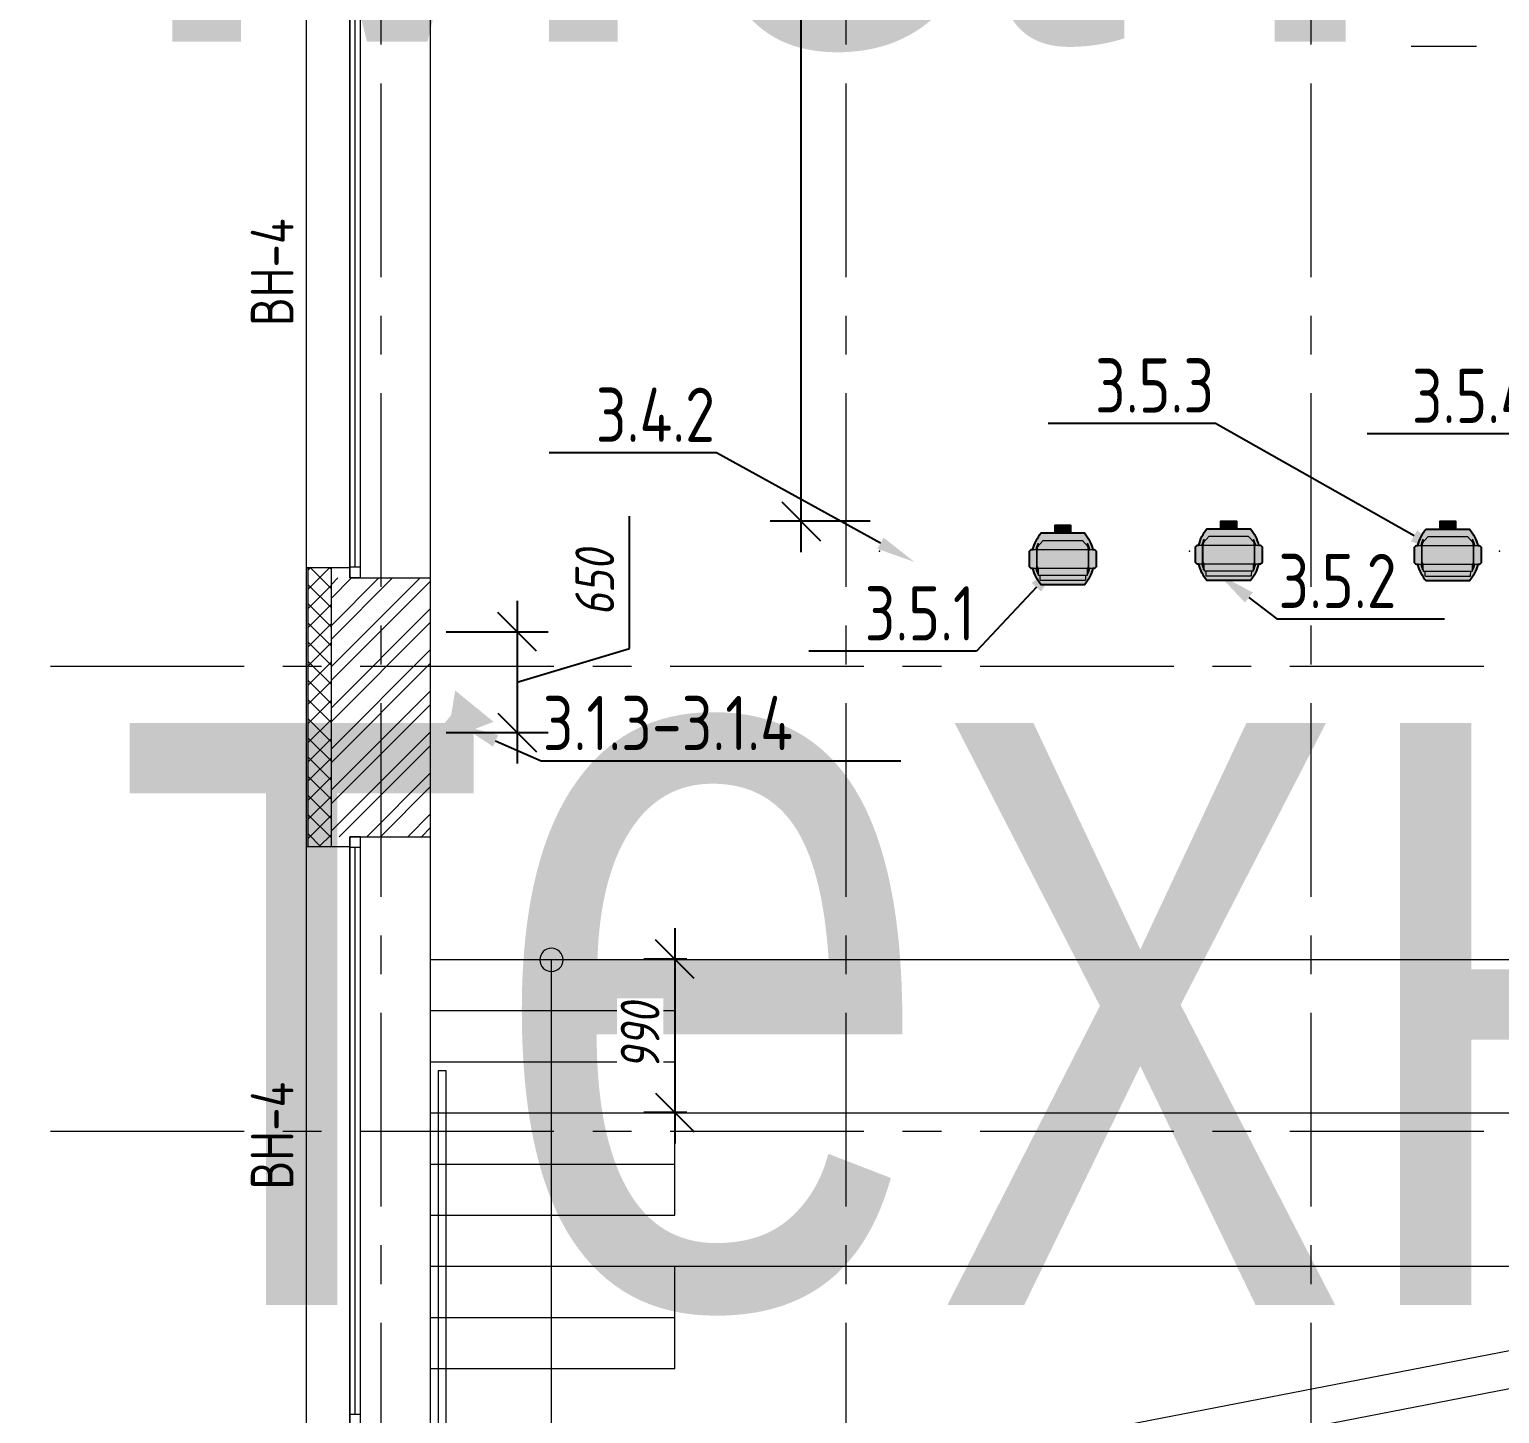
# Model space of a CAD drawing. Header units: millimetres. Extents: x 0 to 9491604, y -172998 to 295086.
# Drawn here: x 378922 to 388410, y 34959 to 43894 of the extents above; entities that cross this region are included whole.
import ezdxf
from ezdxf import colors
from ezdxf.entities.mleader import LeaderData, LeaderLine
from ezdxf.enums import TextEntityAlignment as Align
from ezdxf.math import Vec2, Vec3

# ---------------------------------------------------------------- set-up
doc = ezdxf.new("R2018")
doc.units = ezdxf.units.MM
doc.linetypes.add('CENTER', pattern=[2, 1.25, -0.25, 0.25, -0.25])
for name, color, linetype, lineweight in [('_TEXT', 7, 'Continuous', 30), ('ACME NEOZONE RING', 7, 'Continuous', 5), ('Lighting-Moving Light', 7, 'Continuous', 5), ('Rigging-Truss-Insert Points', 7, 'Continuous', 5), ('TRUSS LIGHT', 7, 'Continuous', 5), ('АР_Лестницы ограждения', 62, 'Continuous', 13), ('АР_Маркер экспликации', 239, 'Continuous', 13), ('АР_Навесной фасад', 250, 'Continuous', 5), ('АР_Номер помещения', 250, 'Continuous', 9), ('АР_Окна', 4, 'Continuous', 9), ('АР_Оси', 7, 'Continuous', 25), ('АР_Сущ Несущая стена', 250, 'Continuous', 50), ('АР_Утеплитель', 250, 'Continuous', 13), ('АР_Штриховка кирпич', 250, 'Continuous', 9), ('Маркировка ОКОН', 5, 'Continuous', 18)]:
    doc.layers.add(name, color=color, linetype=linetype, lineweight=lineweight)
doc.layers.add('EI_DIMS_DETAIL', color=7, linetype='Continuous')
doc.layers.add('АР_новое окно', color=160, linetype='Continuous')
doc.layers.add('Lighting-Input-2D', color=1, linetype='Continuous', lineweight=25, true_color=0xff0000)
doc.layers.add('АР_лестницы', color=7, linetype='Continuous', lineweight=15, true_color=0xff24ff)
doc.layers.add('АР_Названия помещений', color=124, linetype='Continuous', lineweight=5, plot=False)
doc.layers.add('АР_Помещения_площадь', color=19, linetype='Continuous', lineweight=9, plot=False)
doc.styles.add('ISOCPEUR', font='', dxfattribs={"height": 250})
doc.styles.add('PDF ISOCPEUR', font='isocpeur.ttf')
doc.styles.get("Standard").update_dxf_attribs({"font": 'GOST.TTF'})
doc.styles.add('ГОСТ 2.304', font='CS_Gost2304.shx', dxfattribs={"oblique": 10})
doc.styles.get('ISOCPEUR').set_extended_font_data('ISOCPEUR', italic=True)
doc.dimstyles.new('СПДС', dxfattribs={"dimscale": 100, "dimtxt": 2.5, "dimasz": 2.5, "dimexe": 2, "dimexo": 0.625, "dimgap": 1, "dimtad": 1, "dimdec": 0, "dimrnd": 5, "dimtxsty": 'ГОСТ 2.304', "dimblk": 'OBLIQUE', "dimblk1": 'OBLIQUE', "dimblk2": 'OBLIQUE', "dimcen": 2.5, "dimdle": 2, "dimadec": 0, "dimazin": 2, "dimtfac": 0.75, "dimtdec": 4, "dimtmove": 1, "dimatfit": 3, "dimfxl": 1, "dimtfill": 1, "dimtolj": 1, "dimarcsym": 1})
pattern_1 = [(50.71946175839459, (387688.3216711843, -674992.9263568679), (-3.553126075043012, 2.906185126096296), [3.338381209517014, -1.25189295356888]), (140.7194617583946, (387688.3216711843, -674992.9263568679), (-2.906185126096296, -3.553126075043012), [3.338381209517014, -1.25189295356888])]

# ---------------------------------------------------------------- blocks, each defined once
blk = doc.blocks.new('*U274')
at = {"layer": 'АР_новое окно', "lineweight": 9}
for p, q in [((-9.194423000735696e-12, 3799.999999999992), (-70.00000000000921, 3799.999999999992)), ((-70.00000000000921, 3799.999999999992), (-70, -1.70530256582424e-13)), ((-70, -1.70530256582424e-13), (-70.00000000000921, 3799.999999999992)), ((-9.194423000735696e-12, 3799.999999999992), (0, 0)), ((-9.038103598868474e-12, 3729.999999999992), (-70.00000000000904, 3730.000000000006)), ((-35.00000000000904, 3729.999999999992), (-34.99999999981099, 69.99999999999991)), ((-1.56319401867222e-13, 70.00000000001455), (-70.00000000000017, 69.99999999999983)), ((0, -1.70530256582424e-13), (-70, -1.70530256582424e-13))]:
    blk.add_line(p, q, dxfattribs=at)
blk = doc.blocks.new('*U252')
at = {"color": 7, "style": 'ISOCPEUR', "width": 0.7, "flags": 1}
blk.add_attdef('КАТЕГОРИЯ', (-499.1655280450395, -2092.186355050572), '', height=250, dxfattribs=at)
at = {"layer": 'АР_Номер помещения', "color": 7, "style": 'ISOCPEUR', "width": 0.7}
blk.add_attdef('НОМЕР_ПОМЕЩЕНИЯ', text='', height=300, dxfattribs=at).set_placement((-13874.50037348172, 6637.551507674349), align=Align.MIDDLE_CENTER)
at = {"layer": 'АР_Помещения_площадь', "color": 7, "lineweight": 30, "width": 0.7, "flags": 104}
blk.add_attdef('ИМЯ_ПОМЕЩЕНИЯ', text='', height=100, dxfattribs=at).set_placement((157.6277002443094, 1217.141369806137), align=Align.MIDDLE_CENTER)
at = {"layer": 'АР_Помещения_площадь', "color": 7, "style": 'ISOCPEUR', "width": 0.7}
blk.add_attdef('ПЛОЩАДЬ_ПОМЕЩЕНИЯ', text='', height=200, dxfattribs=at).set_placement((-12654.58206475799, 407.6715906363952), align=Align.MIDDLE_RIGHT)
blk = doc.blocks.new('АР_Кружок_1.1')
at = {"color": 0, "linetype": 'ByBlock', "lineweight": -2}
blk.add_circle((0, 0), 75, dxfattribs=at)
blk = doc.blocks.new('*U30')
at = {"color": 0, "linetype": 'ByBlock', "lineweight": -2}
for p, q in [((9.660759825513957e-47, -3.944304526105059e-31), (-499.9999999999999, 85.00000000000006)), ((0, -3.944304526105059e-31), (-499.9999999999999, -84.99999999999994))]:
    blk.add_line(p, q, dxfattribs=at)
blk = doc.blocks.new('*U238')
at = {"color": 0, "linetype": 'ByBlock', "lineweight": -2}
blk.add_lwpolyline([(-36.30000000000058, 7.988504083431477e-14), (-4.016474796308401e-30, -1.998401444325283e-15)], dxfattribs=at)
at = {"color": 0, "linetype": 'ByBlock', "lineweight": -2, "xscale": 0.01, "yscale": 0.01, "zscale": 0.01, "rotation": 179.9999999999999}
for name, p in [('*U30', (-36.30000000000057, 7.952568769996307e-14)), ('АР_Кружок_1.1', (-3.570199818940801e-30, -1.776356839400251e-15))]:
    blk.add_blockref(name, p, dxfattribs=at)
blk = doc.blocks.new('A$C064f767a')
at = {"layer": 'АР_лестницы', "lineweight": 9, "ltscale": 50}
for p, q in [((11760.12116937206, 10020.00023808496), (2.085400046780705e-05, 10020.00023808498)), ((1577.418010934605, 9361.87510351013), (1577.418010934605, 10020.00023808498)), ((1577.418010934605, 9690.000238084962), (2.085400046780705e-05, 9690.000238084976)), ((1577.418010934605, 9360.000238084962), (2.085400046780705e-05, 9360.000238084976)), ((11360.00000000003, 9030.000238084947), (1.398373569827527e-05, 9030.000243497881)), ((1577.418010462876, 8371.875108171414), (1577.418010462876, 9030.00024274626)), ((1577.418010462876, 8700.000242746246), (2.038227103184909e-05, 8700.00024274626)), ((1577.418010462876, 8370.000242746246), (2.038227103184909e-05, 8370.00024274626)), ((11309.99993020893, 8337.43416623697), (5.820766091346741e-11, 6148.811201052697)), ((11309.99993020159, 8096.907863671091), (49.99999999994179, 5908.486811037888)), ((11360.00000000003, 8040.000230590071), (7.113456376828253e-06, 8040.000309424737)), ((1577.418003592597, 7381.875163903125), (1577.418003592597, 8040.000298477971)), ((1577.418003592597, 7710.000298477957), (1.351199171040207e-05, 7710.000298477971)), ((1577.418003592597, 7380.000298477957), (1.351199171040207e-05, 7380.000298477971))]:
    blk.add_line(p, q, dxfattribs=at)
at = {"layer": 'АР_Лестницы ограждения', "lineweight": 9, "ltscale": 100}
blk.add_lwpolyline([(100.0000000073051, 6167.960495249965), (100.0000000073051, 9303.74996893511), (50.00000000727596, 9303.74996893511), (50.00000000727596, 6158.48681103946)], dxfattribs=at)
at = {"layer": 'АР_лестницы', "lineweight": 9, "xscale": -100, "yscale": 100, "zscale": 100, "rotation": 270}
blk.add_blockref('*U238', (780.0000523572089, 10020.00023808498), dxfattribs=at)
at = {"layer": 'Маркировка ОКОН', "lineweight": 9, "insert": (-884.6292740364734, 8537.353691910175), "char_height": 275.4230769230776, "attachment_point": 7, "rotation": 90, "style": 'PDF ISOCPEUR'}
blk.add_mtext('{\\W0.8;ВН-4}', dxfattribs=at)
blk = doc.blocks.new('Truss Straight Prolyte H40V-200 387x387x2000_3d')
at = {"layer": 'Rigging-Truss-Insert Points'}
for p in [(0, 0), (2000, 0)]:
    blk.add_point(p, dxfattribs=at)
blk = doc.blocks.new('Truss-46')
at = {"layer": 'TRUSS LIGHT', "color": 7, "transparency": 33554687}
blk.add_blockref('Truss Straight Prolyte H40V-200 387x387x2000_3d', (0, 0), dxfattribs=at)
at = {"layer": 'TRUSS LIGHT', "color": 0, "flags": 1}
for tag in ['Trim', 'Total_Hung_Weight', 'TE', 'TE-A', 'Width', 'Weight_Imperial', 'Weight_Metric', 'Truss_Color', 'WH', 'WH-A', 'Manufacturer', 'Position_Name', 'Location', 'Length', 'Note', 'Model_Name', 'Length', 'Height', 'User_Field_1', 'User_Field_2', 'User_Field_3', 'User_Field_4', 'User_Field_5', 'User_Field_6']:
    blk.add_attdef(tag, (-11004, -194.5), '', height=0.18, dxfattribs=at)
blk = doc.blocks.new('Group-231')
at = {"layer": 'Lighting-Input-2D', "linetype": 'Continuous', "lineweight": 0, "true_color": 0xff0000}
blk.add_hatch(color=1, dxfattribs=at).paths.add_polyline_path([(-50.06669090837131, -167.5081993989556), (49.93330909162871, -167.5081993989556), (49.93330909162871, -217.1914496199738), (-50.06669090837131, -217.1914496199738)])
at = {"layer": 'Lighting-Moving Light', "linetype": 'Continuous', "lineweight": 0, "true_color": 0xff0000, "transparency": 33554687}
h = blk.add_hatch(color=1, dxfattribs=at)
edge = h.paths.add_edge_path()
edge.add_line((-204.2387826994019, -60.8860880272296), (-215.4005961431126, -49.85006010474864))
edge.add_line((-215.4005961431126, -49.85006010474864), (-215.4122563942423, 50.08959997854764))
edge.add_line((-215.4122563942423, 50.08959997854763), (-203.8000245200874, 61.33292691252055))
edge.add_line((-203.8000245200874, 61.33292691252055), (-192.7895419536887, 61.32701852179417))
edge.add_arc((64.5073050885079, -0.1105995549899319), 264.5302410175523, 140.6848825337481, 166.570320495254, ccw=False)
edge.add_line((-140.1526174042481, 167.4918006010442), (140.1867819051701, 167.4918006010442))
edge.add_arc((-64.47314058758707, -0.1105995549905288), 264.5302410175535, 13.38359903809038, 39.31511746625188, ccw=False)
edge.add_line((192.8730348005591, 61.12006617631166), (204.341597720418, 61.11391197277044))
edge.add_line((204.341597720418, 61.11391197277044), (215.4464208951646, 50.08959997854764))
edge.add_line((215.4464208951646, 50.08959997854764), (215.434760644035, -49.85006010474861))
edge.add_line((215.434760644035, -49.85006010474861), (204.341597720418, -60.8860880272296))
edge.add_line((204.341597720418, -60.8860880272296), (192.980910485154, -60.8860880272296))
edge.add_arc((-64.4731405875863, -0.1105995549896477), 264.5302410175527, 320.7421941521046, 346.7177207661283, ccw=False)
edge.add_line((140.3543282228347, -167.5081993989557), (-140.3201637219127, -167.5081993989556))
edge.add_arc((64.50730508850714, -0.1105995549903156), 264.5302410175514, 193.2822792338716, 219.2578058478954, ccw=False)
edge.add_line((-192.946745984232, -60.8860880272296), (-204.2387826994019, -60.8860880272296))
edge = h.paths.add_edge_path()
edge.add_line((160.0934899194107, 96.66167659555434), (160.0934899194107, 68.5864993770981))
edge.add_line((160.0934899194107, 68.5864993770981), (160.7072250899274, 61.13732683411254))
edge.add_line((160.7072250899274, 61.13732683411254), (172.4985306878957, 61.1309994419908))
edge.add_arc((-59.99667540513892, -0.1105995550576893), 240.4257771204201, 14.75707950798592, 23.73479338239002)
edge = h.paths.add_edge_path()
edge.add_line((165.0327730233111, -60.8860880272296), (165.0327730233111, -76.46363999052241))
edge.add_line((165.0327730233111, -76.46363999052241), (160.0934899194108, -81.95005537697216))
edge.add_line((160.0934899194108, -81.95005537697216), (160.0934899194107, -96.88287570568053))
edge.add_arc((-59.99667540515048, -0.1105995550642689), 240.4257771204324, 336.2652066176101, 345.3577578526647)
edge.add_line((172.6208095458599, -60.8860880272296), (165.0327730233111, -60.8860880272296))
edge = h.paths.add_edge_path()
edge.add_line((-160.0593254184888, -81.95005765450088), (-163.7316799961889, -77.87091073969253))
edge.add_line((-163.7316799961889, -77.87091073969253), (-163.7316799961889, -60.8860880272296))
edge.add_line((-163.7316799961889, -60.8860880272296), (-172.5866450449379, -60.8860880272296))
edge.add_arc((60.03083990608064, -0.1105995550613557), 240.425777120441, 194.6422421473354, 203.7347933823896)
edge.add_line((-160.0593254184888, -96.88287570568038), (-160.0593254184888, -81.95005765450088))
edge = h.paths.add_edge_path()
edge.add_line((-172.415533832848, 61.31608552227169), (-160.6588524936224, 61.30977671004853))
edge.add_line((-160.6588524936224, 61.30977671004853), (-160.0593254184888, 68.58649937709234))
edge.add_line((-160.0593254184888, 68.58649937709234), (-160.0593254184888, 96.66167659555428))
edge.add_arc((60.03083990607681, -0.1105995550633594), 240.4257771204369, 156.2652066176103, 165.1973033601135)
for points in [[(-143.9829177495388, 139.2300844658703), (144.7533309787868, 139.2300844658703), (145.371287340211, 131.6713959647703), (146.0740833264111, 107.2741291264705), (156.9060272980112, 107.2741291264703), (161.4721900407636, 51.85261221800639), (165.0327730233112, 51.85263047744628), (165.0327730233112, -76.46363999052241), (126.3683885618112, -119.4109401057296), (-126.3342240608889, -119.4109401057296), (-163.7316799961889, -77.87091073969252), (-163.7316799961889, 51.85263047744628), (-161.4380255398413, 51.85261221800639), (-156.8718627970889, 107.2741291264703), (-146.0399188254888, 107.2741291264705), (-145.3371228392887, 131.6713959647703), (-144.7191664778645, 139.2300844658703)], [(-215.4122563942423, 50.08959997854764), (-203.8000245200874, 61.33292691252055), (204.341597720418, 61.11391197277043), (215.4464208951646, 50.08959997854764), (215.434760644035, -49.85006010474864), (204.341597720418, -60.8860880272296), (-204.238782699402, -60.8860880272296), (-215.4005961431126, -49.85006010474864)]]:
    blk.add_hatch(color=1, dxfattribs=at).paths.add_polyline_path(points)
at = {"layer": 'Lighting-Input-2D', "flags": 128}
blk.add_lwpolyline([(-50.06669090837131, -167.5081993989556), (49.93330909162871, -167.5081993989556), (49.93330909162871, -217.1914496199738), (-50.06669090837131, -217.1914496199738)], close=True, dxfattribs=at)
at = {"layer": 'Lighting-Moving Light', "color": 7, "linetype": 'Continuous', "lineweight": 5, "transparency": 33554687}
blk.add_line((-146.0399188254888, 107.2741291264705), (146.0740833264111, 107.2741291264705), dxfattribs=at)
at = {"layer": 'Lighting-Moving Light', "color": 7, "linetype": 'Continuous', "lineweight": 13, "transparency": 33554687}
for p, q in [((-168.5160014039889, 61.11391197277043), (-168.5160014039889, -60.8860880272296)), ((168.5501659049112, 61.11391197277043), (168.5501659049112, -60.8860880272296))]:
    blk.add_line(p, q, dxfattribs=at)
at = {"layer": 'Lighting-Moving Light', "color": 7, "linetype": 'Continuous', "lineweight": 25, "transparency": 33554687, "flags": 128}
for points in [[(-204.2387826994019, -60.8860880272296), (-215.4005961431126, -49.85006010474864), (-215.4122563942423, 50.08959997854763), (-203.8000245200874, 61.33292691252055), (-192.7895419536887, 61.32701852179417, -0.1134292769149235), (-140.1526174042481, 167.4918006010442), (140.1867819051701, 167.4918006010442, -0.1136329324577172), (192.8730348005591, 61.12006617631166), (204.341597720418, 61.11391197277044), (215.4464208951646, 50.08959997854764), (215.434760644035, -49.85006010474861), (204.341597720418, -60.8860880272296), (192.980910485154, -60.8860880272296, -0.1138274381118651), (140.3543282228347, -167.5081993989557), (-140.3201637219127, -167.5081993989556, -0.1138274381118657), (-192.946745984232, -60.8860880272296)], [(-172.415533832848, 61.31608552227169), (-160.6588524936224, 61.30977671004853), (-160.0593254184888, 68.58649937709234), (-160.0593254184888, 96.66167659555428, 0.03899336922218982), (-172.415533832848, 61.31608552227169)], [(160.0934899194107, 96.66167659555434), (160.0934899194107, 68.5864993770981), (160.7072250899274, 61.13732683411254), (172.4985306878957, 61.1309994419908, 0.03919271569914481), (160.0934899194107, 96.66167659555434)], [(-160.0593254184888, -81.95005765450088), (-163.7316799961889, -77.87091073969253), (-163.7316799961889, -60.8860880272296), (-172.5866450449379, -60.8860880272296, 0.03969456779055925), (-160.0593254184888, -96.88287570568038)], [(165.0327730233111, -60.8860880272296), (165.0327730233111, -76.46363999052241), (160.0934899194108, -81.95005537697216), (160.0934899194107, -96.88287570568053, 0.03969456779056083), (172.6208095458599, -60.8860880272296)]]:
    blk.add_lwpolyline(points, format="xyb", close=True, dxfattribs=at)
at = {"layer": 'Lighting-Moving Light', "color": 7, "linetype": 'Continuous', "lineweight": 18, "transparency": 33554687, "flags": 128}
for points in [[(-143.9829177495388, 139.2300844658703), (144.7533309787868, 139.2300844658703), (145.371287340211, 131.6713959647703), (146.0740833264111, 107.2741291264705), (156.9060272980112, 107.2741291264703), (161.4721900407636, 51.85261221800639), (165.0327730233112, 51.85263047744628), (165.0327730233112, -76.46363999052241), (126.3683885618112, -119.4109401057296), (-126.3342240608889, -119.4109401057296), (-163.7316799961889, -77.87091073969252), (-163.7316799961889, 51.85263047744628), (-161.4380255398413, 51.85261221800639), (-156.8718627970889, 107.2741291264703), (-146.0399188254888, 107.2741291264705), (-145.3371228392887, 131.6713959647703), (-144.7191664778645, 139.2300844658703)], [(-215.4122563942423, 50.08959997854764), (-203.8000245200874, 61.33292691252055), (204.341597720418, 61.11391197277043), (215.4464208951646, 50.08959997854764), (215.434760644035, -49.85006010474864), (204.341597720418, -60.8860880272296), (-204.238782699402, -60.8860880272296), (-215.4005961431126, -49.85006010474864)]]:
    blk.add_lwpolyline(points, close=True, dxfattribs=at)
at = {"layer": 'ACME NEOZONE RING', "color": 0, "flags": 1}
for tag in ['3D_Symbol_Name', 'Weight', 'Wattage', 'Model_Name', 'Inst_Type', 'FixtureID', 'GDTF_Fixture_Name', 'GDTF_Fixture_Mode', 'Power_Connector', 'Frame_Size_Imp', 'Frame_Size_Metric', 'Device_Type', 'Field_Angle', 'Field_Angle_2', 'Candlepower', 'Num_Channels', 'Beam_Angle', 'Beam_Angle_2', 'Lamp', 'Remarks', 'Drawn_By']:
    blk.add_attdef(tag, (-215.4122563942423, -217.1914496199738), '', height=0.18, dxfattribs=at)
blk = doc.blocks.new('NNA_TransformGroup (2D)-110')
at = {"layer": 'ACME NEOZONE RING', "color": 7, "transparency": 33554687}
blk.add_blockref('Group-231', (0, 0), dxfattribs=at)
blk = doc.blocks.new('Lighting Device (2D)-110')
at = {"layer": 'ACME NEOZONE RING', "color": 7, "transparency": 33554687}
blk.add_blockref('NNA_TransformGroup (2D)-110', (0, 0), dxfattribs=at)
at = {"layer": 'ACME NEOZONE RING', "color": 0, "flags": 1}
for tag in ['3D_Symbol_Name', 'Weight', 'Wattage', 'Model_Name', 'Inst_Type', 'FixtureID', 'GDTF_Fixture_Name', 'GDTF_Fixture_Mode', 'Power_Connector', 'Frame_Size_Imp', 'Frame_Size_Metric', 'Device_Type', 'Field_Angle', 'Field_Angle_2', 'Candlepower', 'Num_Channels', 'Beam_Angle', 'Beam_Angle_2', 'Lamp', 'Remarks', 'Drawn_By']:
    blk.add_attdef(tag, (7803.214924054135, -9404.377739816819), '', height=0.18, dxfattribs=at)
blk = doc.blocks.new('_Oblique')
at = {"color": 0, "linetype": 'ByBlock', "lineweight": -2}
blk.add_line((-0.5, -0.5), (0.5, 0.5), dxfattribs=at)
blk = doc.blocks.new('*D280')
at = {"layer": 'Defpoints', "color": 0, "lineweight": 9, "ltscale": 100, "transparency": 16777216}
for p in [(383901.6864954061, 51584.65721138347), (384229.2013331976, 51584.65721138347), (384410.4818452843, 40718.74542736115, 34.39199975309631)]:
    blk.add_point(p, dxfattribs=at)
at = {"layer": 'EI_DIMS_DETAIL', "color": 0, "lineweight": -2, "ltscale": 100, "transparency": 16777216}
for p, q in [((383901.6864954061, 40518.74542736115), (383901.6864954061, 51784.65721138347)), ((384166.7013331976, 51584.65721138347), (383701.6864954061, 51584.65721138347)), ((384347.9818452843, 40718.74542736115), (383701.6864954061, 40718.74542736115))]:
    blk.add_line(p, q, dxfattribs=at)
at = {"layer": 'EI_DIMS_DETAIL', "color": 0, "lineweight": -2, "ltscale": 100, "transparency": 16777216, "xscale": 250, "yscale": 250, "zscale": 250}
for p, rotation in [((383901.6864954061, 51584.65721138347), 90), ((383901.6864954061, 40718.74542736115), 270)]:
    blk.add_blockref('_Oblique', p, dxfattribs=dict(at, rotation=rotation))
at = {"layer": 'EI_DIMS_DETAIL', "color": 0, "lineweight": 9, "ltscale": 100, "transparency": 16777216, "insert": (383676.6864954061, 46151.70131937238), "char_height": 250, "attachment_point": 5, "rotation": 90, "style": 'ГОСТ 2.304', "bg_fill": 3, "box_fill_scale": 1.1, "bg_fill_color": 256, "bg_fill_true_color": 13158600, "bg_fill_transparency": 0}
blk.add_mtext('\\A1;10865', dxfattribs=at)
blk = doc.blocks.new('*D281')
at = {"layer": 'Defpoints', "color": 0, "lineweight": 9, "ltscale": 100, "transparency": 16777216}
for p in [(381549.0801638258, 40004.6641908461), (381549.0801638258, 39355.99997742027), (382070.2216537069, 39355.99997742027)]:
    blk.add_point(p, dxfattribs=at)
at = {"layer": 'EI_DIMS_DETAIL', "color": 0, "lineweight": -2, "ltscale": 100, "transparency": 16777216}
for p, q in [((382795.2216537069, 39897.83208413319), (382795.2216537069, 40751.18488060393)), ((382070.2216537069, 40204.6641908461), (382070.2216537069, 39155.99997742027)), ((381611.5801638258, 40004.6641908461), (382270.2216537069, 40004.6641908461)), ((382070.2216537069, 39680.33208413319), (382795.2216537069, 39897.83208413319)), ((381611.5801638258, 39355.99997742027), (382270.2216537069, 39355.99997742027))]:
    blk.add_line(p, q, dxfattribs=at)
at = {"layer": 'EI_DIMS_DETAIL', "color": 0, "lineweight": -2, "ltscale": 100, "transparency": 16777216, "xscale": 250, "yscale": 250, "zscale": 250}
for p, rotation in [((382070.2216537069, 40004.6641908461), 90), ((382070.2216537069, 39355.99997742027), 270)]:
    blk.add_blockref('_Oblique', p, dxfattribs=dict(at, rotation=rotation))
at = {"layer": 'EI_DIMS_DETAIL', "color": 0, "lineweight": 9, "ltscale": 100, "transparency": 16777216, "insert": (382570.2216537069, 40324.50848236863), "char_height": 250, "attachment_point": 5, "rotation": 90, "style": 'ГОСТ 2.304', "bg_fill": 3, "box_fill_scale": 1.1, "bg_fill_color": 256, "bg_fill_true_color": 13158600, "bg_fill_transparency": 0}
blk.add_mtext('\\A1;650', dxfattribs=at)
blk = doc.blocks.new('*U286')
at = {"layer": 'АР_Помещения_площадь', "color": 7}
blk.add_line((-12406.75586821273, 13220.20205668256), (-12829.10422459422, 13220.20205668256), dxfattribs=at)
at = {"color": 7, "style": 'ISOCPEUR', "width": 0.7, "flags": 1}
blk.add_attdef('КАТЕГОРИЯ', (-499.1655280450395, -2092.186355050572), '', height=250, dxfattribs=at)
at = {"layer": 'АР_Номер помещения', "color": 7, "style": 'ISOCPEUR', "width": 0.7}
blk.add_attdef('НОМЕР_ПОМЕЩЕНИЯ', text='', height=300, dxfattribs=at).set_placement((-12706.02555671981, 14288.98051809251), align=Align.MIDDLE_CENTER)
at = {"layer": 'АР_Помещения_площадь', "color": 7, "style": 'ISOCPEUR', "width": 0.7}
blk.add_attdef('ПЛОЩАДЬ_ПОМЕЩЕНИЯ', text='', height=200, dxfattribs=at).set_placement((-12401.86971023954, 13466.70758664991), align=Align.MIDDLE_RIGHT)
at = {"layer": 'АР_Помещения_площадь', "color": 7, "lineweight": 30, "width": 0.7, "flags": 104}
blk.add_attdef('ИМЯ_ПОМЕЩЕНИЯ', text='', height=100, dxfattribs=at).set_placement((157.6277002443094, 1217.141369806137), align=Align.MIDDLE_CENTER)
blk = doc.blocks.new('*D313')
at = {"color": 0, "lineweight": -2, "ltscale": 100, "transparency": 16777216}
for p, q in [((383087.9469284452, 38092.17530418852), (383087.9469284452, 36702.17530884979)), ((383163.9806980848, 37892.17530418852), (382887.9469284452, 37892.17530418852)), ((383163.9806976131, 36902.17530884979), (382887.9469284452, 36902.17530884979))]:
    blk.add_line(p, q, dxfattribs=at)
at = {"layer": 'Defpoints', "color": 0, "lineweight": 9, "ltscale": 100, "transparency": 16777216}
for p in [(383226.4806980848, 37892.17530418852), (383087.9469284452, 36902.17530884979), (383226.4806976131, 36902.17530884979)]:
    blk.add_point(p, dxfattribs=at)
at = {"color": 0, "lineweight": -2, "ltscale": 100, "transparency": 16777216, "xscale": 250, "yscale": 250, "zscale": 250}
for p, rotation in [((383087.9469284452, 37892.17530418852), 90), ((383087.9469284452, 36902.17530884979), 270)]:
    blk.add_blockref('_Oblique', p, dxfattribs=dict(at, rotation=rotation))
at = {"color": 0, "lineweight": 9, "ltscale": 100, "transparency": 16777216, "insert": (382862.9469284452, 37397.17530651922), "char_height": 250, "attachment_point": 5, "rotation": 90, "style": 'ГОСТ 2.304', "bg_fill": 3, "box_fill_scale": 1.1, "bg_fill_color": 256, "bg_fill_true_color": 13158600, "bg_fill_transparency": 0}
blk.add_mtext('\\A1;990', dxfattribs=at)

msp = doc.modelspace()

# ---------------------------------------------------------------- hatches: boundary and pattern name
at = {"lineweight": 9}
h = msp.add_hatch(dxfattribs=at)
h.set_pattern_fill('ANGLE', color=5, scale=0.657161655416735, angle=50.71946175839458)
h.set_pattern_definition(pattern_1)
h.paths.add_polyline_path([(381549.0801638258, 39351.91231561937), (381643.6398870432, 39467.52181867401), (381766.6666964827, 39366.89530665272), (381672.1069732652, 39251.28580359796)])
edge = h.paths.add_edge_path()
edge.add_line((381643.6398870432, 39467.52181867401), (381669.6456452934, 39627.11148850615))
h = msp.add_hatch(dxfattribs=at)
h.set_pattern_fill('ANGLE', color=5, scale=0.657161655416735, angle=50.71946175839458)
h.set_pattern_definition(pattern_1)
edge = h.paths.add_edge_path()
edge.add_line((381643.6398870432, 39467.52181867401), (381669.6456452933, 39627.11148850615))
edge.add_line((381669.6456452934, 39627.11148850615), (381917.5114068657, 39424.37627046574))
edge.add_line((381766.6666964827, 39366.89530665272), (381917.5114068656, 39424.37627046574))
at = {"layer": 'АР_Утеплитель', "lineweight": 9, "ltscale": 100}
h = msp.add_hatch(dxfattribs=at)
h.set_pattern_fill('ANSI37', color=256, scale=700)
h.set_pattern_definition([(45, (-595169.3929960129, 74510.26732363385), (-61.87184335382291, 61.87184335382291), []), (135, (-595169.3929960129, 74510.26732363385), (-61.87184335382291, -61.8718433538229), [])])
h.paths.add_polyline_path([(380870.5787827945, 40418.1224120863), (380870.578782796, 38618.12241208526), (380720.5787827967, 38618.12241208622), (380720.5787827937, 40418.1224120863)])
at = {"layer": 'АР_Штриховка кирпич', "lineweight": 9, "ltscale": 100}
h = msp.add_hatch(dxfattribs=at)
h.set_pattern_fill('ANSI32', color=256, scale=500)
h.set_pattern_definition([(45, (-570055.9025147168, 110005.231322971), (-132.5825214724777, 132.5825214724777), []), (45, (-569967.5141672168, 110005.231322971), (-132.5825214724777, 132.5825214724777), [])])
h.paths.add_polyline_path([(381510.5790721898, 40353.12241208625), (380870.5790721899, 40353.12241208625), (380870.5784934044, 38683.12241208625), (381510.5784934042, 38683.12241208625)])

# ---------------------------------------------------------------- linework, layer by layer
at = {"layer": 'АР_Навесной фасад', "lineweight": 9, "ltscale": 100}
for points in [[(380870.578782794, 40418.1224120863), (380710.5787827961, 40418.1224120863)], [(380870.5787827971, 38618.12241208625), (380710.5787827963, 38618.12241208622)]]:
    msp.add_lwpolyline(points, dxfattribs=at)
at = {"layer": 'АР_новое окно', "lineweight": 9, "ltscale": 100}
for p, q in [((380710.578782797, 27068.12241208625), (380710.5787827953, 51363.12241208625)), ((380720.5787827962, 38618.12241208622), (380720.578782796, 40418.1224120863))]:
    msp.add_line(p, q, dxfattribs=at)
at = {"layer": 'АР_Окна', "lineweight": 9, "ltscale": 100}
for p, q in [((381510.5787827973, 40353.12241208628), (381510.5788091681, 44153.12241211017)), ((381510.5787827971, 34883.12241208625), (381510.5788091678, 38683.12241211014))]:
    msp.add_line(p, q, dxfattribs=at)
at = {"layer": 'АР_Оси', "linetype": 'CENTER', "lineweight": 9, "ltscale": 1000}
for p, q in [((381190.6999521691, 79545.59131818636), (381190.6999521691, 23813.24275449595)), ((384190.6999521691, 79545.59131818642), (384190.6999521691, 23813.24275449595)), ((387190.6999521691, 79545.59131818636), (387190.6999521691, 23813.24275449595)), ((369057.0060206956, 39783.12241208625), (452235.4080754148, 39783.12241208619)), ((369057.0060206956, 36783.12241208625), (452235.4080754148, 36783.12241208619))]:
    msp.add_line(p, q, dxfattribs=at)
at = {"layer": 'АР_Сущ Несущая стена', "color": 4, "lineweight": 9, "ltscale": 100}
for p, q in [((380989.492602529, 40353.12241208628), (380989.4926025288, 44153.12241208625)), ((380989.4926025289, 34883.12241208625), (380989.4926025287, 38683.12241208622))]:
    msp.add_line(p, q, dxfattribs=at)
at = {"layer": 'АР_Сущ Несущая стена', "lineweight": 9, "ltscale": 100}
for p, q in [((380870.5787827971, 38618.12241208625), (380870.5787827972, 40418.1224120863)), ((380989.4926025289, 40418.12241208633), (380870.5787827971, 40418.1224120863)), ((380989.4926025289, 40353.12241208633), (380989.492602529, 40418.1224120863)), ((380989.4926025289, 40353.12241208636), (381510.5787827972, 40353.12241208636)), ((381510.5787827971, 38683.12241208625), (381510.5787827971, 40353.12241208625)), ((380989.492602528, 38618.12241208625), (380870.5787827962, 38618.12241208625)), ((380989.4926025287, 38683.12241208625), (381510.5787827971, 38683.12241208625)), ((380989.4926025287, 38683.12241208625), (381510.578782797, 38683.12241208625)), ((380989.4926025287, 38683.12241208622), (381510.5787827971, 38683.12241208625)), ((380989.4926025287, 38618.12241208625), (380989.4926025287, 38683.12241208622))]:
    msp.add_line(p, q, dxfattribs=at)

# ---------------------------------------------------------------- block references
at = {"color": 7, "lineweight": 9, "transparency": 33554687, "rotation": 180}
for p in [(386661.6577341293, 40503.39236797624, 7753.445800443083), (388075.5237054073, 40501.63131768581, 7753.445800443083), (385591.036838111, 40476.01700173759, 8093.44159970853)]:
    msp.add_blockref('Lighting Device (2D)-110', p, dxfattribs=at)
at = {"color": 7, "lineweight": 9, "transparency": 33554687}
for p in [(384409.01423829, 40526.93381720367, 1), (386409.515935956, 40526.58674889854, 1)]:
    msp.add_blockref('Truss-46', p, dxfattribs=at)
at = {"layer": '_TEXT', "color": 1, "lineweight": 9, "ltscale": 500}
msp.add_blockref('A$C064f767a', (381510.578782797, 27868.12241208625), dxfattribs=at)
at = {"layer": 'АР_Маркер экспликации', "lineweight": 9}
ref = msp.add_blockref('*U252', (393314.6596587602, 52054.84435526103), dxfattribs=at)
lines = msp.add_mtext('\\W0.8000;Кабинет материальной технологии тип 2', dxfattribs={"layer": 'АР_Названия помещений', "insert": (379480.4056606377, 56862.58528788203), "char_height": 4891.955515703914, "width": 926.9399707174232, "attachment_point": 1})
ref.add_attrib('ИМЯ_ПОМЕЩЕНИЯ', '', (379480.4056606377, 56862.58528788203), dxfattribs={"flags": 104}).embed_mtext(lines)
at = {"layer": 'АР_Маркер экспликации', "color": 7, "lineweight": 9}
msp.add_blockref('*U286', (400668.2407370897, 30563.79392597355), dxfattribs=at)
at = {"layer": 'АР_новое окно', "lineweight": 9, "xscale": -1, "rotation": 180}
for p in [(381059.4926025294, 44153.1224120863), (381059.4926025294, 38683.12241208625)]:
    msp.add_blockref('*U274', p, dxfattribs=at)

# ---------------------------------------------------------------- texts
at = {"layer": 'Маркировка ОКОН', "lineweight": 9, "char_height": 275.4230769230776, "attachment_point": 7, "rotation": 90, "style": 'PDF ISOCPEUR'}
for insert in [(380625.9495087605, 41978.76674234377), (380625.9495087605, 36405.47610399641)]:
    msp.add_mtext('{\\W0.8;ВН-4}', dxfattribs=dict(at, insert=insert))

# ---------------------------------------------------------------- leaders
at = {"lineweight": 9}
ml = msp.add_multileader_mtext('Standard', dxfattribs=at)
ml.set_content('3.5.3', color=256)
ml.set_leader_properties()
ml.build(insert=Vec2(0, 0))
ml.multileader.update_dxf_attribs({"text_left_attachment_type": 6, "text_right_attachment_type": 6, "arrow_head_size": 250})
ctx = ml.context
ctx.base_point, ctx.char_height, ctx.arrow_head_size, ctx.plane_origin = Vec3(385889.6730926658, 41350.75407994942, 7778.60000160192), 350, 250, Vec3(388228.4754126465, 41641.01412035276, 7778.60000160192)
ctx.left_attachment, ctx.right_attachment, ctx.text_align_type = 6, 6, 2
notes = []
notes.append((ctx, [(1, (1, 1, 0), (386577.1555801569, 41350.75407994942, 7778.60000160192), (-1, 0), 8, [(0, [(388075.5071636684, 40501.65488957435, 7778.60000160192)], 0, [])])]))
ctx.mtext.insert, ctx.mtext.alignment, ctx.mtext.flow_direction = Vec3(386567.1555801569, 41770.75407994942, 7778.60000160192), 3, 5
ml = msp.add_multileader_mtext('Standard', dxfattribs=at)
ml.set_content('3.5.4', color=256)
ml.set_leader_properties()
ml.build(insert=Vec2(0, 0))
ml.multileader.update_dxf_attribs({"text_left_attachment_type": 6, "text_right_attachment_type": 6, "arrow_head_size": 250})
ctx = ml.context
ctx.base_point, ctx.char_height, ctx.arrow_head_size, ctx.plane_origin = Vec3(387922.5442293761, 41283.55376992463, 8117.600001601922), 350, 250, Vec3(387787.8319900133, 41573.81381032798, 8117.600001601922)
ctx.left_attachment, ctx.right_attachment, ctx.text_align_type = 6, 6, 2
notes.append((ctx, [(1, (1, 1, 0), (388635.2947654733, 41283.55376992463, 8117.600001601922), (-1, 0), 8, [(0, [(389257.189164395, 40465.60412992413, 8117.600001601922)], 0, [])])]))
ctx.mtext.insert, ctx.mtext.alignment, ctx.mtext.flow_direction = Vec3(388625.2947654733, 41703.55376992463, 8117.600001601922), 3, 5
ml = msp.add_multileader_mtext('Standard', dxfattribs=at)
ml.set_content('3.5.2', color=256)
ml.set_leader_properties()
ml.build(insert=Vec2(0, 0))
ml.multileader.update_dxf_attribs({"text_left_attachment_type": 6, "text_right_attachment_type": 6, "arrow_head_size": 250})
ctx = ml.context
ctx.base_point, ctx.char_height, ctx.arrow_head_size, ctx.plane_origin = Vec3(386980.0564165781, 40088.88165512723, 7753.450001209373), 350, 250, Vec3(386592.8683339044, 40379.14169553058, 7753.450001209373)
ctx.left_attachment, ctx.right_attachment = 6, 6
notes.append((ctx, [(0, (1, 1, 0), (386972.0564165781, 40088.88165512723, 7753.450001209373), (1, 0), 8, [(0, [(386592.8683339044, 40379.14169553058, 7753.450001209373)], 0, [])])]))
ctx.mtext.insert, ctx.mtext.flow_direction = Vec3(386982.0564165781, 40508.88165512723, 7753.450001209373), 5
ml = msp.add_multileader_mtext('Standard', dxfattribs=at)
ml.set_content('3.1.3-3.1.4', color=256)
ml.set_leader_properties()
ml.build(insert=Vec2(0, 0))
ml.multileader.update_dxf_attribs({"text_left_attachment_type": 6, "text_right_attachment_type": 6, "arrow_head_size": 250})
ctx = ml.context
ctx.base_point, ctx.char_height, ctx.arrow_head_size, ctx.plane_origin = Vec3(382233.2297751824, 39171.74820753894, 4.2202434795083e-08), 350, 250, Vec3(381735.899020744, 39221.25948775452, 4.2202434795083e-08)
ctx.left_attachment, ctx.right_attachment = 6, 6
notes.append((ctx, [(0, (1, 1, 0), (382225.2297751824, 39171.74820753894, 4.2202434795083e-08), (1, 0), 8, [(0, [(381702.3223851481, 39404.1940058991, 4.2202434795083e-08)], 0, [])])]))
ctx.mtext.insert, ctx.mtext.flow_direction = Vec3(382235.2297751824, 39591.74820753894, 4.2202434795083e-08), 5
for ctx, leaders in notes:
    for number, flags, end, landing, length, lines in leaders:
        leader = LeaderData()
        leader.index, (leader.has_last_leader_line, leader.has_dogleg_vector, leader.attachment_direction) = number, flags
        leader.last_leader_point, leader.dogleg_vector, leader.dogleg_length = Vec3(end), Vec3(landing), length
        for number, points, colour, breaks in lines:
            line = LeaderLine()
            line.index, line.vertices, line.color, line.breaks = number, Vec3.list(points), colors.encode_raw_color(colour), breaks
            leader.lines.append(line)
        ctx.leaders.append(leader)

# ---------------------------------------------------------------- next in the draw order: dimensions: what is measured, and where the dimension line sits
at = {"lineweight": 9, "ltscale": 100}
dim = msp.add_linear_dim(base=(383087.9469284452, 36902.17530884979), p1=(383226.4806980848, 37892.17530418852), p2=(383226.4806976131, 36902.17530884979), angle=90, dimstyle='СПДС', dxfattribs=at)
dim.commit()
dim.dimension.update_dxf_attribs({"geometry": '*D313', "text_midpoint": (382862.9469284452, 37397.17530651922)})
at = {"layer": 'EI_DIMS_DETAIL', "lineweight": 9, "ltscale": 100}
dim = msp.add_linear_dim(base=(383901.6864954061, 51584.65721138347), p1=(384410.4818452843, 40718.74542736115, 34.39199975309631), p2=(384229.2013331976, 51584.65721138347), angle=90, dimstyle='СПДС', dxfattribs=at)
dim.commit()
dim.dimension.update_dxf_attribs({"geometry": '*D280', "text_midpoint": (383676.6864954061, 46151.70131937238)})

# ---------------------------------------------------------------- next in the draw order: leaders
at = {"lineweight": 9}
ml = msp.add_multileader_mtext('Standard', dxfattribs=at)
ml.set_content('3.4.2', color=256)
ml.set_leader_properties()
ml.build(insert=Vec2(0, 0))
ml.multileader.update_dxf_attribs({"text_left_attachment_type": 6, "text_right_attachment_type": 6, "arrow_head_size": 250})
ctx = ml.context
ctx.base_point, ctx.char_height, ctx.arrow_head_size, ctx.plane_origin = Vec3(382616.850909821, 41161.60769333139, 7728.300000816826), 350, 250, Vec3(384663.9803755435, 41451.86773373473, 7728.300000816826)
ctx.left_attachment, ctx.right_attachment, ctx.text_align_type = 6, 6, 2
notes = []
notes.append((ctx, [(1, (1, 1, 0), (383356.3705667187, 41161.60769333139, 7728.300000816826), (-1, 0), 8, [(0, [(384633.5142458803, 40456.33838989543, 7728.300000816826)], 0, [])])]))
ctx.mtext.insert, ctx.mtext.alignment, ctx.mtext.flow_direction = Vec3(383346.3705667187, 41581.60769333139, 7728.300000816826), 3, 5
ml = msp.add_multileader_mtext('Standard', dxfattribs=at)
ml.set_content('3.5.1', color=256)
ml.set_leader_properties()
ml.build(insert=Vec2(0, 0))
ml.multileader.update_dxf_attribs({"text_left_attachment_type": 6, "text_right_attachment_type": 6, "arrow_head_size": 250})
ctx = ml.context
ctx.base_point, ctx.char_height, ctx.arrow_head_size, ctx.plane_origin = Vec3(384395.9462483512, 39879.81427762158, 7753.450001209373), 350, 250, Vec3(384008.7581656775, 40170.07431802493, 7753.450001209373)
ctx.left_attachment, ctx.right_attachment, ctx.text_align_type = 6, 6, 2
notes.append((ctx, [(1, (1, 1, 0), (385033.3929960281, 39879.81427762158, 7753.450001209373), (-1, 0), 8, [(0, [(385591.070039109, 40475.85157677116, 7753.450001209373)], 0, [])])]))
ctx.mtext.insert, ctx.mtext.alignment, ctx.mtext.flow_direction = Vec3(385023.3929960281, 40299.81427762158, 7753.450001209373), 3, 5
for ctx, leaders in notes:
    for number, flags, end, landing, length, lines in leaders:
        leader = LeaderData()
        leader.index, (leader.has_last_leader_line, leader.has_dogleg_vector, leader.attachment_direction) = number, flags
        leader.last_leader_point, leader.dogleg_vector, leader.dogleg_length = Vec3(end), Vec3(landing), length
        for number, points, colour, breaks in lines:
            line = LeaderLine()
            line.index, line.vertices, line.color, line.breaks = number, Vec3.list(points), colors.encode_raw_color(colour), breaks
            leader.lines.append(line)
        ctx.leaders.append(leader)

# ---------------------------------------------------------------- next in the draw order: dimensions: what is measured, and where the dimension line sits
at = {"layer": 'EI_DIMS_DETAIL', "lineweight": 9, "ltscale": 100}
dim = msp.add_linear_dim(base=(382070.2216537069, 39355.99997742027), p1=(381549.0801638258, 40004.6641908461), p2=(381549.0801638258, 39355.99997742027), angle=90, dimstyle='СПДС', dxfattribs=at)
dim.commit()
dim.dimension.update_dxf_attribs({"geometry": '*D281', "text_midpoint": (382570.2216537069, 39997.83208413325)})

doc.saveas('drawing.dxf')
